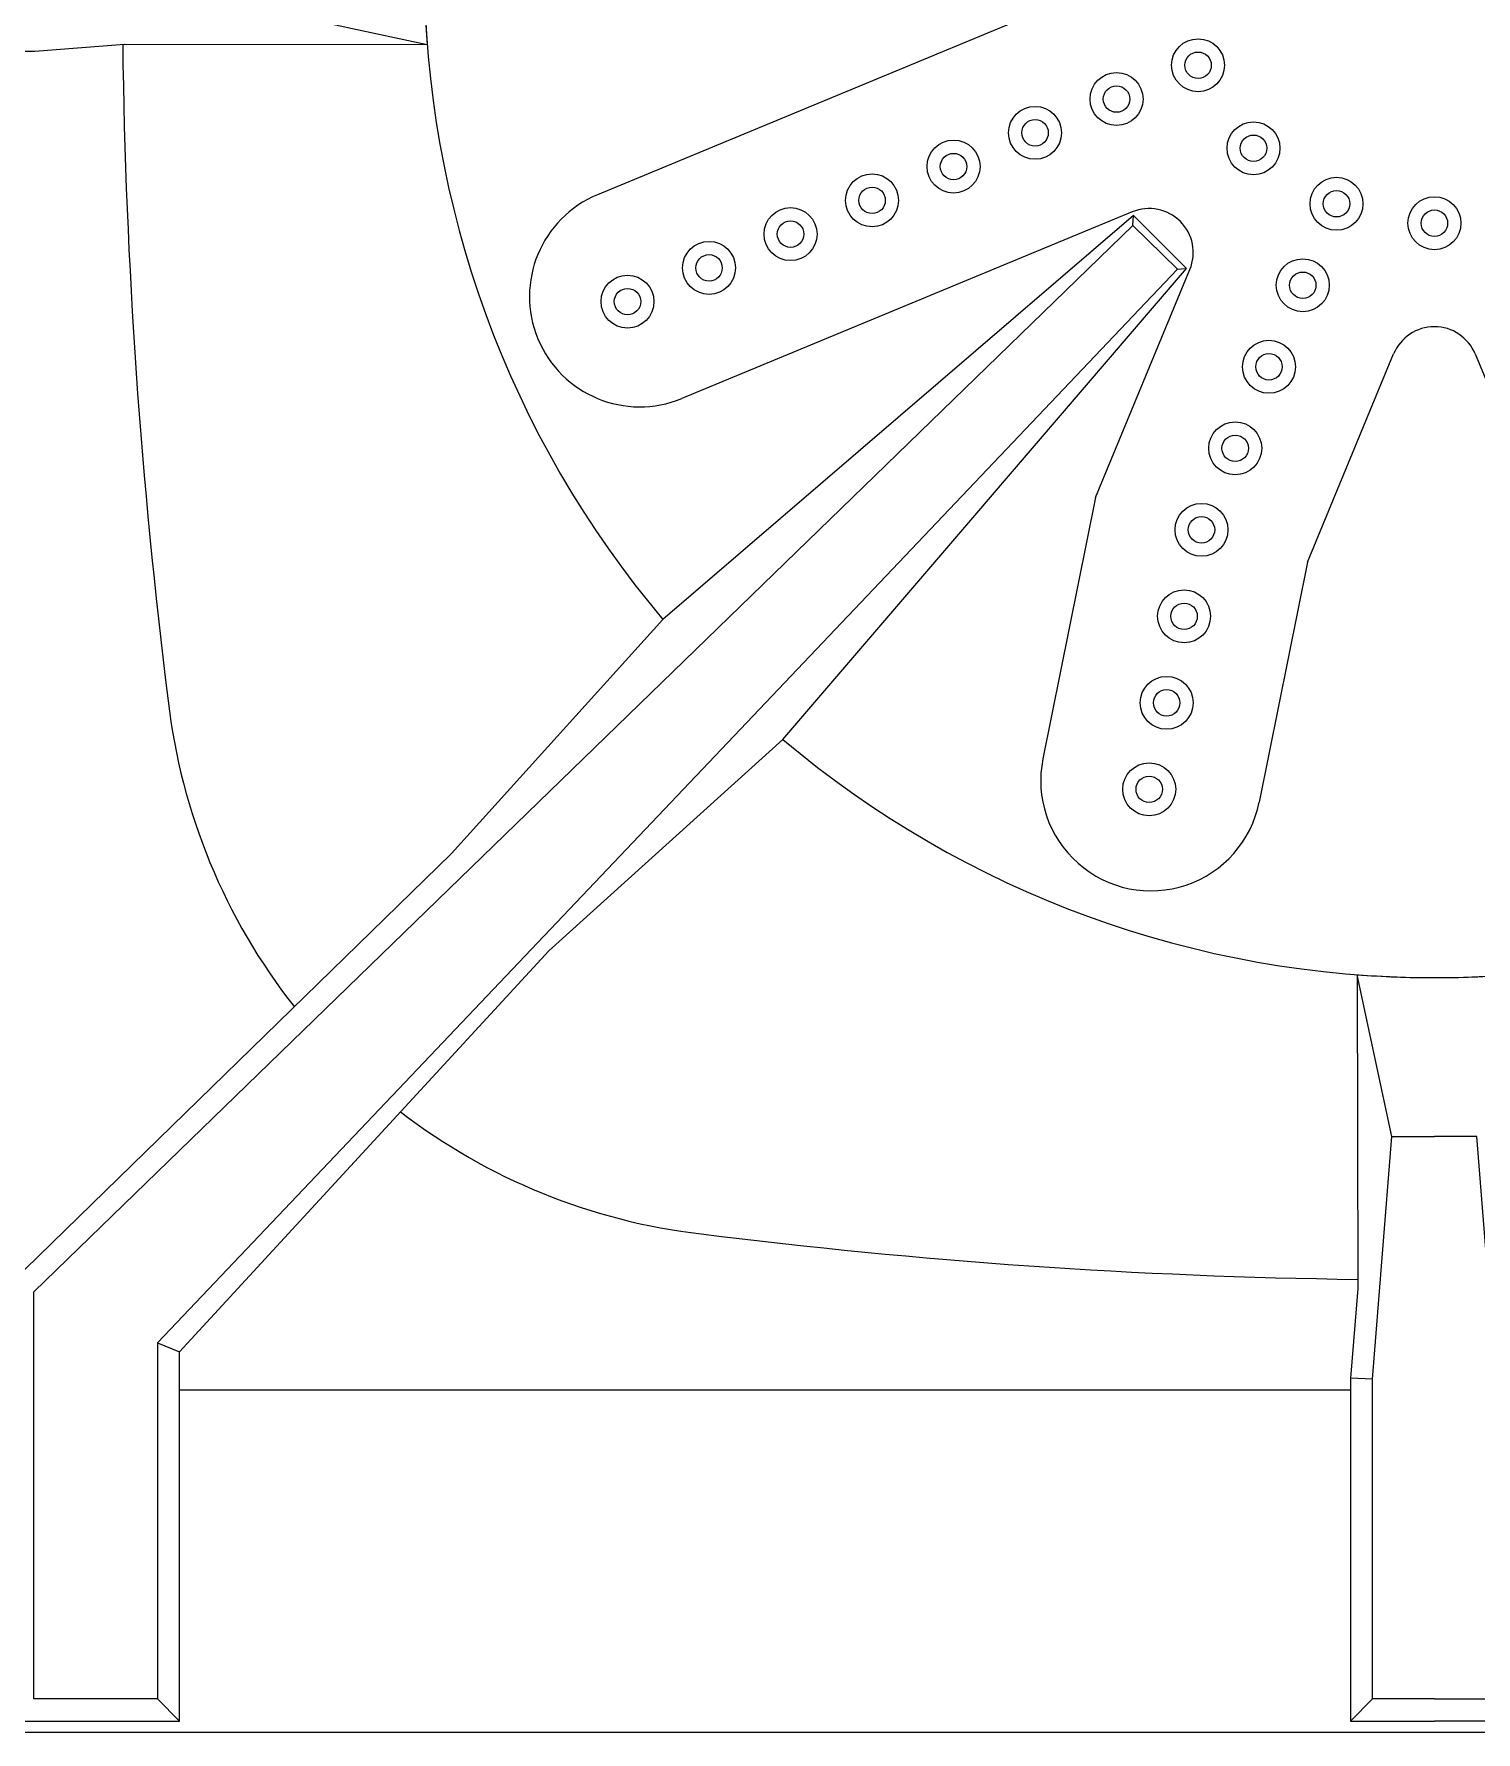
# Model space of a CAD drawing. Header units: metres. Extents: x 95 to 486, y 2972 to 3465.
# Drawn here: x 171.2924 to 171.4558, y 3042.0193 to 3042.2117 of the extents above; entities that cross this region are included whole.
import ezdxf

# ---------------------------------------------------------------- set-up
doc = ezdxf.new("R2010")
doc.units = ezdxf.units.M
doc.linetypes.add('ACAD_ISO03W100', pattern=[30, 12, -18])
for name, color, linetype in [('E_INOXIGAS', 1, 'Continuous'), ('INOXI', 1, 'Continuous'), ('XX', 2, 'Continuous')]:
    doc.layers.add(name, color=color, linetype=linetype)

# ---------------------------------------------------------------- blocks, each defined once
blk = doc.blocks.new('A$C607D168B')
at = {"color": 8}
for p, q in [((-0.004619195644346874, -0.1174335113702014), (-0.02576293848099542, -0.06638800065463535)), ((-0.02771618395712938, -0.1270005971793289), (-0.04885992679377793, -0.07595508646376281)), ((-0.06008793805034163, -0.1228305729212265), (-0.08969785743200287, -0.1168698365718956)), ((-0.06008793805034163, -0.1228305729212265), (-0.03424899878151155, -0.1335334120037102)), ((-0.06740703339980048, -0.1468587093704894), (-0.09463159893221462, -0.1413781656624131)), ((-0.06740703339980048, -0.1468587093704894), (-0.0438160845906399, -0.1566304003164927)), ((-0.04381608459063902, -0.1658691956416058), (-0.09486159530620597, -0.1870129384782544))]:
    blk.add_line(p, q, dxfattribs=at)
for centre, radius in [((-0.03788545778593555, -0.0697857242604325), 0.003), ((-0.03788545778593555, -0.0697857242604325), 0.003), ((-0.03788545778593555, -0.0697857242604325), 0.003), ((-0.03788545778593555, -0.0697857242604325), 0.003), ((-0.03788545778593555, -0.0697857242604325), 0.003), ((-0.03788545778593555, -0.0697857242604325), 0.003), ((-0.03788545778593555, -0.0697857242604325), 0.003), ((-0.03788545778593555, -0.0697857242604325), 0.003), ((-0.03788545778593555, -0.0697857242604325), 0.003), ((-0.03788545778593555, -0.0697857242604325), 0.003), ((-0.03788545778593555, -0.0697857242604325), 0.003), ((-0.03788545778593555, -0.0697857242604325), 0.003), ((-0.03788545778593555, -0.0697857242604325), 0.003), ((-0.03788545778593555, -0.0697857242604325), 0.003), ((-0.03788545778593555, -0.0697857242604325), 0.003), ((-0.03788545778593555, -0.0697857242604325), 0.003), ((-0.03788545778593555, -0.0697857242604325), 0.0015), ((-0.03788545778593555, -0.0697857242604325), 0.0015), ((-0.03788545778593555, -0.0697857242604325), 0.0015), ((-0.03788545778593555, -0.0697857242604325), 0.0015), ((-0.03788545778593555, -0.0697857242604325), 0.0015), ((-0.03788545778593555, -0.0697857242604325), 0.0015), ((-0.03788545778593555, -0.0697857242604325), 0.0015), ((-0.03788545778593555, -0.0697857242604325), 0.0015), ((-0.03788545778593555, -0.0697857242604325), 0.0015), ((-0.03788545778593555, -0.0697857242604325), 0.0015), ((-0.03788545778593555, -0.0697857242604325), 0.0015), ((-0.03788545778593555, -0.0697857242604325), 0.0015), ((-0.03788545778593555, -0.0697857242604325), 0.0015), ((-0.03788545778593555, -0.0697857242604325), 0.0015), ((-0.03788545778593555, -0.0697857242604325), 0.0015), ((-0.03788545778593555, -0.0697857242604325), 0.0015), ((-0.03405862346228439, -0.0790245195855448), 0.003), ((-0.03405862346228439, -0.0790245195855448), 0.003), ((-0.03405862346228439, -0.07902451958554568), 0.003), ((-0.03405862346228439, -0.07902451958554568), 0.003), ((-0.03405862346228439, -0.07902451958554568), 0.003), ((-0.03405862346228439, -0.07902451958554568), 0.003), ((-0.03405862346228439, -0.07902451958554568), 0.003), ((-0.03405862346228439, -0.0790245195855448), 0.003), ((-0.03405862346228439, -0.0790245195855448), 0.003), ((-0.03405862346228439, -0.07902451958554568), 0.003), ((-0.03405862346228439, -0.0790245195855448), 0.003), ((-0.03405862346228439, -0.0790245195855448), 0.003), ((-0.03405862346228439, -0.07902451958554568), 0.003), ((-0.03405862346228439, -0.0790245195855448), 0.003), ((-0.03405862346228439, -0.0790245195855448), 0.003), ((-0.03405862346228439, -0.0790245195855448), 0.003), ((-0.03405862346228439, -0.0790245195855448), 0.0015), ((-0.03405862346228439, -0.0790245195855448), 0.0015), ((-0.03405862346228439, -0.07902451958554568), 0.0015), ((-0.03405862346228439, -0.07902451958554568), 0.0015), ((-0.03405862346228439, -0.07902451958554568), 0.0015), ((-0.03405862346228439, -0.07902451958554568), 0.0015), ((-0.03405862346228439, -0.07902451958554568), 0.0015), ((-0.03405862346228439, -0.0790245195855448), 0.0015), ((-0.03405862346228439, -0.0790245195855448), 0.0015), ((-0.03405862346228439, -0.07902451958554568), 0.0015), ((-0.03405862346228439, -0.0790245195855448), 0.0015), ((-0.03405862346228439, -0.0790245195855448), 0.0015), ((-0.03405862346228439, -0.07902451958554568), 0.0015), ((-0.03405862346228439, -0.0790245195855448), 0.0015), ((-0.03405862346228439, -0.0790245195855448), 0.0015), ((-0.03405862346228439, -0.0790245195855448), 0.0015), ((-0.03023178913863322, -0.08826331491065798), 0.003), ((-0.03023178913863322, -0.08826331491065798), 0.003), ((-0.03023178913863322, -0.08826331491065798), 0.003), ((-0.03023178913863322, -0.08826331491065798), 0.003), ((-0.03023178913863322, -0.08826331491065798), 0.003), ((-0.03023178913863322, -0.08826331491065798), 0.003), ((-0.03023178913863322, -0.08826331491065798), 0.003), ((-0.03023178913863322, -0.08826331491065798), 0.003), ((-0.03023178913863322, -0.08826331491065798), 0.003), ((-0.03023178913863322, -0.08826331491065798), 0.003), ((-0.03023178913863322, -0.08826331491065798), 0.003), ((-0.03023178913863322, -0.08826331491065798), 0.003), ((-0.03023178913863322, -0.08826331491065798), 0.003), ((-0.03023178913863322, -0.08826331491065798), 0.003), ((-0.03023178913863322, -0.08826331491065798), 0.003), ((-0.03023178913863322, -0.08826331491065798), 0.003), ((-0.03023178913863322, -0.08826331491065798), 0.0015), ((-0.03023178913863322, -0.08826331491065798), 0.0015), ((-0.03023178913863322, -0.08826331491065798), 0.0015), ((-0.03023178913863322, -0.08826331491065798), 0.0015), ((-0.03023178913863322, -0.08826331491065798), 0.0015), ((-0.03023178913863322, -0.08826331491065798), 0.0015), ((-0.03023178913863322, -0.08826331491065798), 0.0015), ((-0.03023178913863322, -0.08826331491065798), 0.0015), ((-0.03023178913863322, -0.08826331491065798), 0.0015), ((-0.03023178913863322, -0.08826331491065798), 0.0015), ((-0.03023178913863322, -0.08826331491065798), 0.0015), ((-0.03023178913863322, -0.08826331491065798), 0.0015), ((-0.03023178913863322, -0.08826331491065798), 0.0015), ((-0.03023178913863322, -0.08826331491065798), 0.0015), ((-0.03023178913863322, -0.08826331491065798), 0.0015), ((-0.03023178913863322, -0.08826331491065798), 0.0015), ((-0.02640495481498295, -0.09750211023577116), 0.003), ((-0.02640495481498295, -0.09750211023577116), 0.003), ((-0.02640495481498295, -0.09750211023577116), 0.003), ((-0.02640495481498295, -0.09750211023577116), 0.003), ((-0.02640495481498295, -0.09750211023577116), 0.003), ((-0.02640495481498295, -0.09750211023577116), 0.003), ((-0.02640495481498295, -0.09750211023577116), 0.003), ((-0.02640495481498295, -0.09750211023577116), 0.003), ((-0.02640495481498295, -0.09750211023577116), 0.003), ((-0.02640495481498295, -0.09750211023577116), 0.003), ((-0.02640495481498295, -0.09750211023577116), 0.003), ((-0.02640495481498295, -0.09750211023577116), 0.003), ((-0.02640495481498295, -0.09750211023577116), 0.003), ((-0.02640495481498295, -0.09750211023577116), 0.003), ((-0.02640495481498295, -0.09750211023577116), 0.003), ((-0.02640495481498295, -0.09750211023577116), 0.003), ((-0.02640495481498295, -0.09750211023577116), 0.0015), ((-0.02640495481498295, -0.09750211023577116), 0.0015), ((-0.02640495481498295, -0.09750211023577116), 0.0015), ((-0.02640495481498295, -0.09750211023577116), 0.0015), ((-0.02640495481498295, -0.09750211023577116), 0.0015), ((-0.02640495481498295, -0.09750211023577116), 0.0015), ((-0.02640495481498295, -0.09750211023577116), 0.0015), ((-0.02640495481498295, -0.09750211023577116), 0.0015), ((-0.02640495481498295, -0.09750211023577116), 0.0015), ((-0.02640495481498295, -0.09750211023577116), 0.0015), ((-0.02640495481498295, -0.09750211023577116), 0.0015), ((-0.02640495481498295, -0.09750211023577116), 0.0015), ((-0.02640495481498295, -0.09750211023577116), 0.0015), ((-0.02640495481498295, -0.09750211023577116), 0.0015), ((-0.02640495481498295, -0.09750211023577116), 0.0015), ((-0.02640495481498295, -0.09750211023577116), 0.0015), ((-0.02257812049133179, -0.1067409055608834), 0.003), ((-0.02257812049133179, -0.1067409055608834), 0.003), ((-0.02257812049133179, -0.1067409055608834), 0.003), ((-0.02257812049133179, -0.1067409055608834), 0.003), ((-0.02257812049133179, -0.1067409055608834), 0.003), ((-0.02257812049133179, -0.1067409055608834), 0.003), ((-0.02257812049133179, -0.1067409055608834), 0.003), ((-0.02257812049133179, -0.1067409055608834), 0.003), ((-0.02257812049133179, -0.1067409055608834), 0.003), ((-0.02257812049133179, -0.1067409055608834), 0.003), ((-0.02257812049133179, -0.1067409055608834), 0.003), ((-0.02257812049133179, -0.1067409055608834), 0.003), ((-0.02257812049133179, -0.1067409055608834), 0.003), ((-0.02257812049133179, -0.1067409055608834), 0.003), ((-0.02257812049133179, -0.1067409055608834), 0.003), ((-0.02257812049133179, -0.1067409055608834), 0.003), ((-0.02257812049133179, -0.1067409055608834), 0.0015), ((-0.02257812049133179, -0.1067409055608834), 0.0015), ((-0.02257812049133179, -0.1067409055608834), 0.0015), ((-0.02257812049133179, -0.1067409055608834), 0.0015), ((-0.02257812049133179, -0.1067409055608834), 0.0015), ((-0.02257812049133179, -0.1067409055608834), 0.0015), ((-0.02257812049133179, -0.1067409055608834), 0.0015), ((-0.02257812049133179, -0.1067409055608834), 0.0015), ((-0.02257812049133179, -0.1067409055608834), 0.0015), ((-0.02257812049133179, -0.1067409055608834), 0.0015), ((-0.02257812049133179, -0.1067409055608834), 0.0015), ((-0.02257812049133179, -0.1067409055608834), 0.0015), ((-0.02257812049133179, -0.1067409055608834), 0.0015), ((-0.02257812049133179, -0.1067409055608834), 0.0015), ((-0.02257812049133179, -0.1067409055608834), 0.0015), ((-0.02257812049133179, -0.1067409055608834), 0.0015), ((-0.01875128616768063, -0.1159797008859975), 0.003), ((-0.01875128616768063, -0.1159797008859975), 0.003), ((-0.01875128616768063, -0.1159797008859975), 0.003), ((-0.01875128616768063, -0.1159797008859975), 0.003), ((-0.01875128616768063, -0.1159797008859975), 0.003), ((-0.01875128616768063, -0.1159797008859975), 0.003), ((-0.01875128616768063, -0.1159797008859975), 0.003), ((-0.01875128616768063, -0.1159797008859975), 0.003), ((-0.01875128616768151, -0.1159797008859966), 0.003), ((-0.01875128616768063, -0.1159797008859975), 0.003), ((-0.01875128616768063, -0.1159797008859975), 0.003), ((-0.01875128616768063, -0.1159797008859975), 0.003), ((-0.01875128616768063, -0.1159797008859975), 0.003), ((-0.01875128616768063, -0.1159797008859975), 0.003), ((-0.01875128616768063, -0.1159797008859975), 0.003), ((-0.01875128616768063, -0.1159797008859975), 0.003), ((-0.01875128616768063, -0.1159797008859975), 0.0015), ((-0.01875128616768063, -0.1159797008859975), 0.0015), ((-0.01875128616768063, -0.1159797008859975), 0.0015), ((-0.01875128616768063, -0.1159797008859975), 0.0015), ((-0.01875128616768063, -0.1159797008859975), 0.0015), ((-0.01875128616768063, -0.1159797008859975), 0.0015), ((-0.01875128616768063, -0.1159797008859975), 0.0015), ((-0.01875128616768063, -0.1159797008859975), 0.0015), ((-0.01875128616768151, -0.1159797008859966), 0.0015), ((-0.01875128616768063, -0.1159797008859975), 0.0015), ((-0.01875128616768063, -0.1159797008859975), 0.0015), ((-0.01875128616768063, -0.1159797008859975), 0.0015), ((-0.01875128616768063, -0.1159797008859975), 0.0015), ((-0.01875128616768063, -0.1159797008859975), 0.0015), ((-0.01875128616768063, -0.1159797008859975), 0.0015), ((-0.01875128616768063, -0.1159797008859975), 0.0015), ((-0.01492445184403035, -0.1252184962111098), 0.003), ((-0.01492445184403035, -0.1252184962111098), 0.003), ((-0.01492445184403035, -0.1252184962111098), 0.003), ((-0.01492445184403035, -0.1252184962111098), 0.003), ((-0.01492445184403035, -0.1252184962111098), 0.003), ((-0.01492445184403035, -0.1252184962111098), 0.003), ((-0.01492445184403035, -0.1252184962111098), 0.003), ((-0.01492445184403035, -0.1252184962111098), 0.003), ((-0.01492445184403035, -0.1252184962111089), 0.003), ((-0.01492445184403035, -0.1252184962111098), 0.003), ((-0.01492445184403035, -0.1252184962111098), 0.003), ((-0.01492445184403035, -0.1252184962111098), 0.003), ((-0.01492445184403035, -0.1252184962111098), 0.003), ((-0.01492445184403035, -0.1252184962111098), 0.003), ((-0.01492445184403035, -0.1252184962111098), 0.003), ((-0.01492445184403035, -0.1252184962111098), 0.003), ((-0.01492445184403035, -0.1252184962111098), 0.0015), ((-0.01492445184403035, -0.1252184962111098), 0.0015), ((-0.01492445184403035, -0.1252184962111098), 0.0015), ((-0.01492445184403035, -0.1252184962111098), 0.0015), ((-0.01492445184403035, -0.1252184962111098), 0.0015), ((-0.01492445184403035, -0.1252184962111098), 0.0015), ((-0.01492445184403035, -0.1252184962111098), 0.0015), ((-0.01492445184403035, -0.1252184962111098), 0.0015), ((-0.01492445184403035, -0.1252184962111089), 0.0015), ((-0.01492445184403035, -0.1252184962111098), 0.0015), ((-0.01492445184403035, -0.1252184962111098), 0.0015), ((-0.01492445184403035, -0.1252184962111098), 0.0015), ((-0.01492445184403035, -0.1252184962111098), 0.0015), ((-0.01492445184403035, -0.1252184962111098), 0.0015), ((-0.01492445184403035, -0.1252184962111098), 0.0015), ((-0.01492445184403035, -0.1252184962111098), 0.0015), ((-0.09315748063369256, -0.128924151345605), 0.003), ((-0.09315748063369256, -0.128924151345605), 0.003), ((-0.09315748063369256, -0.128924151345605), 0.003), ((-0.09315748063369256, -0.128924151345605), 0.003), ((-0.09315748063369256, -0.128924151345605), 0.003), ((-0.09315748063369256, -0.128924151345605), 0.003), ((-0.09315748063369256, -0.128924151345605), 0.003), ((-0.09315748063369256, -0.128924151345605), 0.003), ((-0.09315748063369256, -0.128924151345605), 0.003), ((-0.09315748063369256, -0.128924151345605), 0.003), ((-0.09315748063369256, -0.128924151345605), 0.003), ((-0.09315748063369256, -0.128924151345605), 0.003), ((-0.09315748063369256, -0.128924151345605), 0.003), ((-0.09315748063369256, -0.128924151345605), 0.003), ((-0.09315748063369256, -0.128924151345605), 0.003), ((-0.09315748063369256, -0.128924151345605), 0.003), ((-0.09315748063369256, -0.128924151345605), 0.0015), ((-0.09315748063369256, -0.128924151345605), 0.0015), ((-0.09315748063369256, -0.128924151345605), 0.0015), ((-0.09315748063369256, -0.128924151345605), 0.0015), ((-0.09315748063369256, -0.128924151345605), 0.0015), ((-0.09315748063369256, -0.128924151345605), 0.0015), ((-0.09315748063369256, -0.128924151345605), 0.0015), ((-0.09315748063369256, -0.128924151345605), 0.0015), ((-0.09315748063369256, -0.128924151345605), 0.0015), ((-0.09315748063369256, -0.128924151345605), 0.0015), ((-0.09315748063369256, -0.128924151345605), 0.0015), ((-0.09315748063369256, -0.128924151345605), 0.0015), ((-0.09315748063369256, -0.128924151345605), 0.0015), ((-0.09315748063369256, -0.128924151345605), 0.0015), ((-0.09315748063369256, -0.128924151345605), 0.0015), ((-0.09315748063369256, -0.128924151345605), 0.0015), ((-0.08335414899748539, -0.13089764794569), 0.003), ((-0.08335414899748539, -0.13089764794569), 0.003), ((-0.08335414899748539, -0.13089764794569), 0.003), ((-0.0833541489974845, -0.1308976479456891), 0.003), ((-0.08335414899748539, -0.13089764794569), 0.003), ((-0.08335414899748539, -0.13089764794569), 0.003), ((-0.08335414899748539, -0.13089764794569), 0.003), ((-0.08335414899748539, -0.13089764794569), 0.003), ((-0.08335414899748539, -0.13089764794569), 0.003), ((-0.08335414899748539, -0.13089764794569), 0.003), ((-0.0833541489974845, -0.1308976479456891), 0.003), ((-0.0833541489974845, -0.1308976479456891), 0.003), ((-0.08335414899748539, -0.13089764794569), 0.003), ((-0.08335414899748539, -0.13089764794569), 0.003), ((-0.08335414899748539, -0.13089764794569), 0.003), ((-0.08335414899748539, -0.13089764794569), 0.003), ((-0.08335414899748539, -0.13089764794569), 0.0015), ((-0.08335414899748539, -0.13089764794569), 0.0015), ((-0.08335414899748539, -0.13089764794569), 0.0015), ((-0.0833541489974845, -0.1308976479456891), 0.0015), ((-0.08335414899748539, -0.13089764794569), 0.0015), ((-0.08335414899748539, -0.13089764794569), 0.0015), ((-0.08335414899748539, -0.13089764794569), 0.0015), ((-0.08335414899748539, -0.13089764794569), 0.0015), ((-0.08335414899748539, -0.13089764794569), 0.0015), ((-0.08335414899748539, -0.13089764794569), 0.0015), ((-0.0833541489974845, -0.1308976479456891), 0.0015), ((-0.0833541489974845, -0.1308976479456891), 0.0015), ((-0.08335414899748539, -0.13089764794569), 0.0015), ((-0.08335414899748539, -0.13089764794569), 0.0015), ((-0.08335414899748539, -0.13089764794569), 0.0015), ((-0.08335414899748539, -0.13089764794569), 0.0015), ((-0.07355081736127822, -0.1328711445457733), 0.003), ((-0.07355081736127822, -0.1328711445457733), 0.003), ((-0.07355081736127822, -0.1328711445457733), 0.003), ((-0.07355081736127822, -0.1328711445457733), 0.003), ((-0.07355081736127822, -0.1328711445457733), 0.003), ((-0.07355081736127822, -0.1328711445457733), 0.003), ((-0.07355081736127822, -0.1328711445457733), 0.003), ((-0.07355081736127822, -0.1328711445457733), 0.003), ((-0.07355081736127822, -0.1328711445457733), 0.003), ((-0.07355081736127822, -0.1328711445457733), 0.003), ((-0.07355081736127822, -0.1328711445457733), 0.003), ((-0.07355081736127822, -0.1328711445457733), 0.003), ((-0.07355081736127822, -0.1328711445457733), 0.003), ((-0.07355081736127822, -0.1328711445457733), 0.003), ((-0.07355081736127822, -0.1328711445457733), 0.003), ((-0.07355081736127822, -0.1328711445457733), 0.003), ((-0.07355081736127822, -0.1328711445457733), 0.0015), ((-0.07355081736127822, -0.1328711445457733), 0.0015), ((-0.07355081736127822, -0.1328711445457733), 0.0015), ((-0.07355081736127822, -0.1328711445457733), 0.0015), ((-0.07355081736127822, -0.1328711445457733), 0.0015), ((-0.07355081736127822, -0.1328711445457733), 0.0015), ((-0.07355081736127822, -0.1328711445457733), 0.0015), ((-0.07355081736127822, -0.1328711445457733), 0.0015), ((-0.07355081736127822, -0.1328711445457733), 0.0015), ((-0.07355081736127822, -0.1328711445457733), 0.0015), ((-0.07355081736127822, -0.1328711445457733), 0.0015), ((-0.07355081736127822, -0.1328711445457733), 0.0015), ((-0.07355081736127822, -0.1328711445457733), 0.0015), ((-0.07355081736127822, -0.1328711445457733), 0.0015), ((-0.07355081736127822, -0.1328711445457733), 0.0015), ((-0.07355081736127822, -0.1328711445457733), 0.0015), ((-0.06374748572507016, -0.1348446411458584), 0.003), ((-0.06374748572507016, -0.1348446411458584), 0.003), ((-0.06374748572507016, -0.1348446411458584), 0.003), ((-0.06374748572507016, -0.1348446411458584), 0.003), ((-0.06374748572507016, -0.1348446411458584), 0.003), ((-0.06374748572507016, -0.1348446411458584), 0.003), ((-0.06374748572507016, -0.1348446411458584), 0.003), ((-0.06374748572507016, -0.1348446411458584), 0.003), ((-0.06374748572507016, -0.1348446411458584), 0.003), ((-0.06374748572507016, -0.1348446411458584), 0.003), ((-0.06374748572507016, -0.1348446411458584), 0.003), ((-0.06374748572507016, -0.1348446411458584), 0.003), ((-0.06374748572507016, -0.1348446411458584), 0.003), ((-0.06374748572507016, -0.1348446411458584), 0.003), ((-0.06374748572507016, -0.1348446411458584), 0.003), ((-0.06374748572507016, -0.1348446411458584), 0.003), ((-0.01109761752037919, -0.1344572915362221), 0.003), ((-0.01109761752037919, -0.1344572915362221), 0.003), ((-0.01109761752037919, -0.1344572915362221), 0.003), ((-0.01109761752037919, -0.1344572915362221), 0.003), ((-0.01109761752037919, -0.1344572915362221), 0.003), ((-0.01109761752037919, -0.1344572915362221), 0.003), ((-0.01109761752037919, -0.1344572915362221), 0.003), ((-0.01109761752037919, -0.1344572915362212), 0.003), ((-0.01109761752037919, -0.1344572915362221), 0.003), ((-0.01109761752037919, -0.1344572915362221), 0.003), ((-0.01109761752037919, -0.1344572915362221), 0.003), ((-0.01109761752037919, -0.1344572915362221), 0.003), ((-0.01109761752037919, -0.1344572915362221), 0.003), ((-0.01109761752037919, -0.1344572915362221), 0.003), ((-0.01109761752037919, -0.1344572915362221), 0.003), ((-0.01109761752037919, -0.1344572915362221), 0.003), ((-0.06374748572507016, -0.1348446411458584), 0.0015), ((-0.06374748572507016, -0.1348446411458584), 0.0015), ((-0.06374748572507016, -0.1348446411458584), 0.0015), ((-0.06374748572507016, -0.1348446411458584), 0.0015), ((-0.06374748572507016, -0.1348446411458584), 0.0015), ((-0.06374748572507016, -0.1348446411458584), 0.0015), ((-0.06374748572507016, -0.1348446411458584), 0.0015), ((-0.06374748572507016, -0.1348446411458584), 0.0015), ((-0.06374748572507016, -0.1348446411458584), 0.0015), ((-0.06374748572507016, -0.1348446411458584), 0.0015), ((-0.06374748572507016, -0.1348446411458584), 0.0015), ((-0.06374748572507016, -0.1348446411458584), 0.0015), ((-0.06374748572507016, -0.1348446411458584), 0.0015), ((-0.06374748572507016, -0.1348446411458584), 0.0015), ((-0.06374748572507016, -0.1348446411458584), 0.0015), ((-0.06374748572507016, -0.1348446411458584), 0.0015), ((-0.01109761752037919, -0.1344572915362221), 0.0015), ((-0.01109761752037919, -0.1344572915362221), 0.0015), ((-0.01109761752037919, -0.1344572915362221), 0.0015), ((-0.01109761752037919, -0.1344572915362221), 0.0015), ((-0.01109761752037919, -0.1344572915362221), 0.0015), ((-0.01109761752037919, -0.1344572915362221), 0.0015), ((-0.01109761752037919, -0.1344572915362221), 0.0015), ((-0.01109761752037919, -0.1344572915362212), 0.0015), ((-0.01109761752037919, -0.1344572915362221), 0.0015), ((-0.01109761752037919, -0.1344572915362221), 0.0015), ((-0.01109761752037919, -0.1344572915362221), 0.0015), ((-0.01109761752037919, -0.1344572915362221), 0.0015), ((-0.01109761752037919, -0.1344572915362221), 0.0015), ((-0.01109761752037919, -0.1344572915362221), 0.0015), ((-0.01109761752037919, -0.1344572915362221), 0.0015), ((-0.01109761752037919, -0.1344572915362221), 0.0015), ((-0.05450869039995787, -0.1386714754695095), 0.003), ((-0.05450869039995787, -0.1386714754695095), 0.003), ((-0.05450869039995787, -0.1386714754695095), 0.003), ((-0.05450869039995787, -0.1386714754695095), 0.003), ((-0.05450869039995787, -0.1386714754695095), 0.003), ((-0.05450869039995787, -0.1386714754695095), 0.003), ((-0.05450869039995787, -0.1386714754695095), 0.003), ((-0.05450869039995787, -0.1386714754695095), 0.003), ((-0.05450869039995787, -0.1386714754695095), 0.003), ((-0.05450869039995787, -0.1386714754695095), 0.003), ((-0.05450869039995787, -0.1386714754695095), 0.003), ((-0.05450869039995787, -0.1386714754695095), 0.003), ((-0.05450869039995787, -0.1386714754695095), 0.003), ((-0.05450869039995787, -0.1386714754695095), 0.003), ((-0.05450869039995787, -0.1386714754695095), 0.003), ((-0.05450869039995787, -0.1386714754695095), 0.003), ((-0.05450869039995787, -0.1386714754695095), 0.0015), ((-0.05450869039995787, -0.1386714754695095), 0.0015), ((-0.05450869039995787, -0.1386714754695095), 0.0015), ((-0.05450869039995787, -0.1386714754695095), 0.0015), ((-0.05450869039995787, -0.1386714754695095), 0.0015), ((-0.05450869039995787, -0.1386714754695095), 0.0015), ((-0.05450869039995787, -0.1386714754695095), 0.0015), ((-0.05450869039995787, -0.1386714754695095), 0.0015), ((-0.05450869039995787, -0.1386714754695095), 0.0015), ((-0.05450869039995787, -0.1386714754695095), 0.0015), ((-0.05450869039995787, -0.1386714754695095), 0.0015), ((-0.05450869039995787, -0.1386714754695095), 0.0015), ((-0.05450869039995787, -0.1386714754695095), 0.0015), ((-0.05450869039995787, -0.1386714754695095), 0.0015), ((-0.05450869039995787, -0.1386714754695095), 0.0015), ((-0.05450869039995787, -0.1386714754695095), 0.0015), ((-0.02050589463620156, -0.1407437013246398), 0.003), ((-0.02050589463620156, -0.1407437013246398), 0.003), ((-0.02050589463620156, -0.1407437013246398), 0.003), ((-0.02050589463620156, -0.1407437013246398), 0.003), ((-0.02050589463620156, -0.1407437013246398), 0.003), ((-0.02050589463620156, -0.1407437013246398), 0.003), ((-0.02050589463620156, -0.1407437013246398), 0.003), ((-0.02050589463620156, -0.1407437013246398), 0.003), ((-0.02050589463620156, -0.1407437013246398), 0.003), ((-0.02050589463620156, -0.1407437013246398), 0.003), ((-0.02050589463620156, -0.1407437013246398), 0.003), ((-0.02050589463620156, -0.1407437013246398), 0.003), ((-0.02050589463620156, -0.1407437013246398), 0.003), ((-0.02050589463620156, -0.1407437013246398), 0.003), ((-0.02050589463620156, -0.1407437013246398), 0.003), ((-0.02050589463620156, -0.1407437013246398), 0.003), ((-0.04526989507484469, -0.1424983097931598), 0.003), ((-0.04526989507484469, -0.1424983097931598), 0.003), ((-0.04526989507484469, -0.1424983097931598), 0.003), ((-0.04526989507484469, -0.1424983097931598), 0.003), ((-0.04526989507484469, -0.1424983097931598), 0.003), ((-0.04526989507484469, -0.1424983097931607), 0.003), ((-0.04526989507484469, -0.1424983097931607), 0.003), ((-0.04526989507484469, -0.1424983097931598), 0.003), ((-0.04526989507484469, -0.1424983097931598), 0.003), ((-0.04526989507484469, -0.1424983097931607), 0.003), ((-0.04526989507484469, -0.1424983097931607), 0.003), ((-0.04526989507484469, -0.1424983097931607), 0.003), ((-0.04526989507484469, -0.1424983097931598), 0.003), ((-0.04526989507484469, -0.1424983097931598), 0.003), ((-0.04526989507484469, -0.1424983097931598), 0.003), ((-0.04526989507484469, -0.1424983097931598), 0.003), ((-0.02050589463620156, -0.1407437013246398), 0.0015), ((-0.02050589463620156, -0.1407437013246398), 0.0015), ((-0.02050589463620156, -0.1407437013246398), 0.0015), ((-0.02050589463620156, -0.1407437013246398), 0.0015), ((-0.02050589463620156, -0.1407437013246398), 0.0015), ((-0.02050589463620156, -0.1407437013246398), 0.0015), ((-0.02050589463620156, -0.1407437013246398), 0.0015), ((-0.02050589463620156, -0.1407437013246398), 0.0015), ((-0.02050589463620156, -0.1407437013246398), 0.0015), ((-0.02050589463620156, -0.1407437013246398), 0.0015), ((-0.02050589463620156, -0.1407437013246398), 0.0015), ((-0.02050589463620156, -0.1407437013246398), 0.0015), ((-0.02050589463620156, -0.1407437013246398), 0.0015), ((-0.02050589463620156, -0.1407437013246398), 0.0015), ((-0.02050589463620156, -0.1407437013246398), 0.0015), ((-0.02050589463620156, -0.1407437013246398), 0.0015), ((-0.04526989507484469, -0.1424983097931598), 0.0015), ((-0.04526989507484469, -0.1424983097931598), 0.0015), ((-0.04526989507484469, -0.1424983097931598), 0.0015), ((-0.04526989507484469, -0.1424983097931598), 0.0015), ((-0.04526989507484469, -0.1424983097931598), 0.0015), ((-0.04526989507484469, -0.1424983097931607), 0.0015), ((-0.04526989507484469, -0.1424983097931607), 0.0015), ((-0.04526989507484469, -0.1424983097931598), 0.0015), ((-0.04526989507484469, -0.1424983097931598), 0.0015), ((-0.04526989507484469, -0.1424983097931607), 0.0015), ((-0.04526989507484469, -0.1424983097931607), 0.0015), ((-0.04526989507484469, -0.1424983097931607), 0.0015), ((-0.04526989507484469, -0.1424983097931598), 0.0015), ((-0.04526989507484469, -0.1424983097931598), 0.0015), ((-0.04526989507484469, -0.1424983097931598), 0.0015), ((-0.04526989507484469, -0.1424983097931598), 0.0015), ((-0.03603109974973062, -0.146325144116811), 0.003), ((-0.03603109974973062, -0.146325144116811), 0.003), ((-0.03603109974973062, -0.146325144116811), 0.003), ((-0.03603109974973062, -0.146325144116811), 0.003), ((-0.03603109974973062, -0.146325144116811), 0.003), ((-0.03603109974973062, -0.146325144116811), 0.003), ((-0.03603109974973062, -0.146325144116811), 0.003), ((-0.03603109974973062, -0.146325144116811), 0.003), ((-0.03603109974973062, -0.146325144116811), 0.003), ((-0.03603109974973062, -0.146325144116811), 0.003), ((-0.03603109974973062, -0.146325144116811), 0.003), ((-0.03603109974973062, -0.146325144116811), 0.003), ((-0.03603109974973062, -0.146325144116811), 0.003), ((-0.03603109974973062, -0.146325144116811), 0.003), ((-0.03603109974973062, -0.146325144116811), 0.003), ((-0.03603109974973062, -0.146325144116811), 0.003), ((-0.03603109974973062, -0.146325144116811), 0.0015), ((-0.03603109974973062, -0.146325144116811), 0.0015), ((-0.03603109974973062, -0.146325144116811), 0.0015), ((-0.03603109974973062, -0.146325144116811), 0.0015), ((-0.03603109974973062, -0.146325144116811), 0.0015), ((-0.03603109974973062, -0.146325144116811), 0.0015), ((-0.03603109974973062, -0.146325144116811), 0.0015), ((-0.03603109974973062, -0.146325144116811), 0.0015), ((-0.03603109974973062, -0.146325144116811), 0.0015), ((-0.03603109974973062, -0.146325144116811), 0.0015), ((-0.03603109974973062, -0.146325144116811), 0.0015), ((-0.03603109974973062, -0.146325144116811), 0.0015), ((-0.03603109974973062, -0.146325144116811), 0.0015), ((-0.03603109974973062, -0.146325144116811), 0.0015), ((-0.03603109974973062, -0.146325144116811), 0.0015), ((-0.03603109974973062, -0.146325144116811), 0.0015), ((-0.02679230442461922, -0.1501519784404621), 0.003), ((-0.02679230442461922, -0.1501519784404621), 0.003), ((-0.02679230442461922, -0.1501519784404621), 0.003), ((-0.02679230442461922, -0.1501519784404621), 0.003), ((-0.02679230442461922, -0.1501519784404621), 0.003), ((-0.02679230442461922, -0.1501519784404621), 0.003), ((-0.02679230442461922, -0.1501519784404621), 0.003), ((-0.02679230442461922, -0.1501519784404621), 0.003), ((-0.02679230442461922, -0.1501519784404621), 0.003), ((-0.02679230442461922, -0.1501519784404621), 0.003), ((-0.02679230442461922, -0.1501519784404621), 0.003), ((-0.02679230442461922, -0.1501519784404621), 0.003), ((-0.02679230442461922, -0.1501519784404621), 0.003), ((-0.02679230442461922, -0.1501519784404621), 0.003), ((-0.02679230442461922, -0.1501519784404621), 0.003), ((-0.02679230442461922, -0.1501519784404621), 0.003), ((-0.02679230442461922, -0.1501519784404621), 0.0015), ((-0.02679230442461922, -0.1501519784404621), 0.0015), ((-0.02679230442461922, -0.1501519784404621), 0.0015), ((-0.02679230442461922, -0.1501519784404621), 0.0015), ((-0.02679230442461922, -0.1501519784404621), 0.0015), ((-0.02679230442461922, -0.1501519784404621), 0.0015), ((-0.02679230442461922, -0.1501519784404621), 0.0015), ((-0.02679230442461922, -0.1501519784404621), 0.0015), ((-0.02679230442461922, -0.1501519784404621), 0.0015), ((-0.02679230442461922, -0.1501519784404621), 0.0015), ((-0.02679230442461922, -0.1501519784404621), 0.0015), ((-0.02679230442461922, -0.1501519784404621), 0.0015), ((-0.02679230442461922, -0.1501519784404621), 0.0015), ((-0.02679230442461922, -0.1501519784404621), 0.0015), ((-0.02679230442461922, -0.1501519784404621), 0.0015), ((-0.02679230442461922, -0.1501519784404621), 0.0015), ((-0.02899979798179153, -0.1612497979790497), 0.003), ((-0.02899979798179153, -0.1612497979790497), 0.003), ((-0.02899979798179153, -0.1612497979790497), 0.003), ((-0.02899979798179153, -0.1612497979790497), 0.003), ((-0.02899979798179153, -0.1612497979790497), 0.003), ((-0.02899979798179153, -0.1612497979790497), 0.003), ((-0.02899979798179153, -0.1612497979790497), 0.003), ((-0.02899979798179153, -0.1612497979790497), 0.003), ((-0.02899979798179153, -0.1612497979790497), 0.003), ((-0.02899979798179153, -0.1612497979790497), 0.003), ((-0.02899979798179153, -0.1612497979790497), 0.003), ((-0.02899979798179153, -0.1612497979790497), 0.003), ((-0.02899979798179153, -0.1612497979790497), 0.003), ((-0.02899979798179153, -0.1612497979790497), 0.003), ((-0.02899979798179153, -0.1612497979790497), 0.003), ((-0.02899979798179153, -0.1612497979790497), 0.003), ((-0.02899979798179153, -0.1612497979790497), 0.0015), ((-0.02899979798179153, -0.1612497979790497), 0.0015), ((-0.02899979798179153, -0.1612497979790497), 0.0015), ((-0.02899979798179153, -0.1612497979790497), 0.0015), ((-0.02899979798179153, -0.1612497979790497), 0.0015), ((-0.02899979798179153, -0.1612497979790497), 0.0015), ((-0.02899979798179153, -0.1612497979790497), 0.0015), ((-0.02899979798179153, -0.1612497979790497), 0.0015), ((-0.02899979798179153, -0.1612497979790497), 0.0015), ((-0.02899979798179153, -0.1612497979790497), 0.0015), ((-0.02899979798179153, -0.1612497979790497), 0.0015), ((-0.02899979798179153, -0.1612497979790497), 0.0015), ((-0.02899979798179153, -0.1612497979790497), 0.0015), ((-0.02899979798179153, -0.1612497979790497), 0.0015), ((-0.02899979798179153, -0.1612497979790497), 0.0015), ((-0.02899979798179153, -0.1612497979790497), 0.0015)]:
    blk.add_circle(centre, radius, dxfattribs=at)
for centre, radius, start, end in [((-0.03731143263738801, -0.07117154355919908), 0.01250000000000006, 22.49999999999999, 202.5), ((-0.09216472818210963, -0.1291240011171553), 0.01249999999999999, 78.61798301285089, 258.617983012851), ((-0.03233558161968642, -0.1289140143411549), 0.005, 247.499999999982, 22.49999999999999), ((-0.04572950175246504, -0.1612497979790497), 0.005, 292.4999999999999, 67.49999999998201)]:
    blk.add_arc(centre, radius, start, end, dxfattribs=at)
at = {"layer": 'INOXI', "color": 8}
for p, q in [((-0.009500000000002728, 0), (-0.009500000000002728, -0.002598935720357076)), ((-0.009500000000002728, -0.002598935720357076), (-0.008695120739275808, -0.01275222914739516)), ((-0.008695120739275808, -0.01275222914739516), (-0.008761105527469226, -0.04708567531872632)), ((-0.1962499999999636, -0.01649999999995089), (-0.1987500000000182, -0.01900000000000546)), ((-0.1558994949366479, -0.01649999999995089), (-0.1568972826512436, -0.01900000000000546)), ((-0.004819999999995161, -0.02874999999994543), (-0.008761105527469226, -0.04708567531872632)), ((-0.02924854033176416, -0.1270517121998864), (-0.02811342788220372, -0.1271235167830582)), ((-0.03419828780010903, -0.1320014596682313), (-0.03412607917766763, -0.1331361680785221)), ((-0.1962499999999636, -0.1542499999999336), (-0.1987500000000182, -0.1517499999999927)), ((-0.13250000000005, -0.1564300000000003), (-0.1141643246812691, -0.1524888944725262))]:
    blk.add_line(p, q, dxfattribs=at)
at = {"layer": 'INOXI', "color": 8, "linetype": 'ACAD_ISO03W100'}
blk.add_line((-0.1599999999999682, -0.1542499999999336), (-0.159901064279552, -0.1517499999999927), dxfattribs=at)
at = {"layer": 'INOXI', "color": 8}
for points in [[(-0.03412607917778132, -0.1331361680785221), (-0.02811342788231741, -0.1271235167830582), (-0.07390626775566034, -0.07379650615075661), (-0.1004380503876519, -0.04983995541533659), (-0.1490280567701348, 0), (-0.1987500000001319, 0), (-0.1987500000001319, -0.01900000000000546), (-0.1568972826513573, -0.01900000000000546), (-0.1114717286906171, -0.06088041445366343), (-0.08749538290487635, -0.08739332819345691), (-0.03412607917778132, -0.1331361680785221)], [(-0.1612500000001091, -0.1517499999999927), (-0.1612500000001091, -0.01900000000000546)], [(-0.1141643246813828, -0.1524888944725262), (-0.1497477708527413, -0.1525548792607196), (-0.1599010642796657, -0.1517499999999927), (-0.1987500000001319, -0.1517499999999927), (-0.1987500000001319, -0.1612499999999955)], [(-0.1141643246813828, -0.1700111055274647), (-0.1497477708527413, -0.1699451207392713), (-0.1599010642796657, -0.1707499999999982), (-0.1987500000001319, -0.1707499999999982), (-0.1987500000001319, -0.1612499999999955)]]:
    blk.add_lwpolyline(points, dxfattribs=at)
at = {"layer": 'INOXI', "color": 9}
for points in [[(-0.1962500000000773, -0.00250000000005457), (-0.1501005050635058, -0.00250000000005457), (-0.02924854033187785, -0.1270517121998864), (-0.03418906781473652, -0.1321463453431306), (-0.1558994949366479, -0.01649999999995089), (-0.1962500000000773, -0.01649999999995089), (-0.1962500000000773, -0.00250000000005457), (-0.1962500000000773, -0.00250000000005457)], [(-0.1962500000000773, -0.1612499999999955), (-0.1962500000000773, -0.1542500000000473), (-0.1600000000000819, -0.1542500000000473), (-0.13250000000005, -0.1564300000000003), (-0.13250000000005, -0.1612499999999955)], [(-0.1962500000000773, -0.1612499999999955), (-0.1962500000000773, -0.1682500000000573), (-0.1600000000000819, -0.1682500000000573), (-0.13250000000005, -0.1660699999999906), (-0.13250000000005, -0.1612499999999955)]]:
    blk.add_lwpolyline(points, dxfattribs=at)
at = {"layer": 'INOXI', "color": 8}
for centre, radius, start, end in [((1.643932500883238e-05, -0.6782499999999345), 0.6657500000000001, 90.75108638200486, 97.1729403872475), ((-0.07523740114163502, -0.08600781397865376), 0.06875, 96.57724871416045, 128.2581852053848), ((-0.07524218602145538, -0.08601259885836043), 0.06875000000000002, 142.3990500572827, 173.422751285846), ((0, -0.1612499999999955), 0.1145, 90, 130.2008926530499), ((0, -0.1390098719585922), 0.09234075426353465, 90, 95.44429766421364), ((0.5169999999999391, -0.1612664393250043), 0.6657500000000001, 172.8270596127525, 179.2500759311271), ((0, -0.1612499999999955), 0.1145, 139.8315927053683, 180), ((0, -0.1612499999999955), 0.114499999999998, 175.6116551413722, 180), ((0, -0.1612499999999955), 0.114499999999998, 180, 184.3883448586278), ((0, -0.1612499999999955), 0.1145, 180, 220.1684072946317)]:
    blk.add_arc(centre, radius, start, end, dxfattribs=at)
blk = doc.blocks.new('A-800-2H')
at = {"color": 81}
blk.add_line((9.059419880941277e-14, 0), (9.059419880941277e-14, -0.7799999999997456), dxfattribs=at)
at = {"layer": 'XX', "color": 81, "ltscale": 0.5}
blk.add_blockref('A$C607D168B', (0.2000000000000908, -0.3774999999995527), dxfattribs=at)

msp = doc.modelspace()

# ---------------------------------------------------------------- block references
at = {"layer": 'E_INOXIGAS', "rotation": 90}
msp.add_blockref('A-800-2H', (170.912373225727, 3042.019251444958), dxfattribs=at)

doc.saveas('drawing.dxf')
